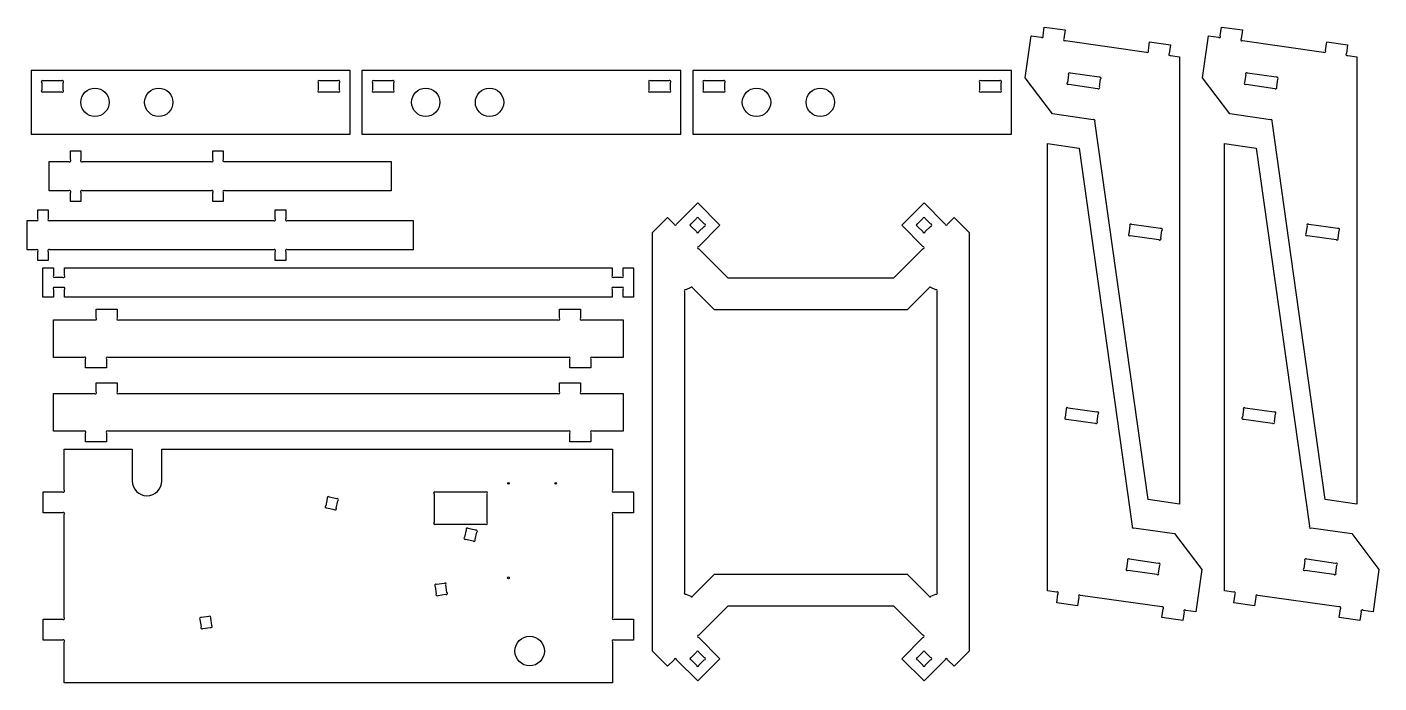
# Model space of a CAD drawing. Header units: millimetres. Extents: x 73 to 2362, y 1242 to 2352.
import ezdxf

# ---------------------------------------------------------------- set-up
doc = ezdxf.new("R2010")
doc.units = ezdxf.units.MM
doc.layers.get('0').update_dxf_attribs({"linetype": 'CONTINUOUS'})

msp = doc.modelspace()

# ---------------------------------------------------------------- linework, layer by layer
for points in [[(1790, 2335.2, 1), (1793.2, 2337.6), (1795.3, 2352.4), (1830.6, 2347.4), (1828.5, 2332.6, 1), (1830.9, 2329.4), (1968.2, 2310.1, 1), (1971.5, 2312.5), (1973.6, 2327.3), (2008.8, 2322.4), (2006.7, 2307.6, 1), (2009.2, 2304.4), (2024.4, 2302.2), (2024.4, 1544.9), (1970.9, 1552.4), (1880.9, 2192.8, 0.753554), (1878.1, 2195.5), (1809.1, 2205.2), (1763.1, 2266.2), (1773.2, 2337.5)], [(2090, 2335.2, 1), (2093.2, 2337.6), (2095.3, 2352.4), (2130.6, 2347.4), (2128.5, 2332.6, 1), (2130.9, 2329.4), (2268.2, 2310.1, 1), (2271.5, 2312.5), (2273.6, 2327.3), (2308.8, 2322.4), (2306.7, 2307.6, 1), (2309.2, 2304.4), (2324.4, 2302.2), (2324.4, 1544.9), (2270.9, 1552.4), (2180.9, 2192.8, 0.753554), (2178.1, 2195.5), (2109.1, 2205.2), (2063.1, 2266.2), (2073.2, 2337.5)], [(1839.4, 2274.1, 1), (1836.2, 2271.6), (1834.4, 2258.7, 1), (1836.8, 2255.5), (1885.4, 2248.6, 1), (1888.7, 2251.1), (1890.5, 2264, 1), (1888, 2267.3)], [(2139.4, 2274.1, 1), (2136.2, 2271.6), (2134.4, 2258.7, 1), (2136.8, 2255.5), (2185.4, 2248.6, 1), (2188.7, 2251.1), (2190.5, 2264, 1), (2188, 2267.3)], [(131.3, 2242.8, 1), (134.2, 2245.7), (134.2, 2258.3, 1), (131.3, 2261.2), (100.7, 2261.2, 1), (97.8, 2258.3), (97.8, 2245.7, 1), (100.7, 2242.8)], [(568.7, 2261.2, 1), (565.8, 2258.3), (565.8, 2245.7, 1), (568.7, 2242.8), (599.3, 2242.8, 1), (602.2, 2245.7), (602.2, 2258.3, 1), (599.3, 2261.2)], [(691.3, 2242.8, 1), (694.2, 2245.7), (694.2, 2258.3, 1), (691.3, 2261.2), (660.7, 2261.2, 1), (657.8, 2258.3), (657.8, 2245.7, 1), (660.7, 2242.8)], [(1128.7, 2261.2, 1), (1125.8, 2258.3), (1125.8, 2245.7, 1), (1128.7, 2242.8), (1159.3, 2242.8, 1), (1162.2, 2245.7), (1162.2, 2258.3, 1), (1159.3, 2261.2)], [(1251.3, 2242.8, 1), (1254.2, 2245.7), (1254.2, 2258.3, 1), (1251.3, 2261.2), (1220.7, 2261.2, 1), (1217.8, 2258.3), (1217.8, 2245.7, 1), (1220.7, 2242.8)], [(1688.7, 2261.2, 1), (1685.8, 2258.3), (1685.8, 2245.7, 1), (1688.7, 2242.8), (1719.3, 2242.8, 1), (1722.2, 2245.7), (1722.2, 2258.3, 1), (1719.3, 2261.2)], [(2035, 1364.8, 1), (2031.8, 1362.4), (2029.7, 1347.6), (1994.4, 1352.6), (1996.5, 1367.4, 1), (1994.1, 1370.6), (1856.8, 1389.9, 1), (1853.5, 1387.5), (1851.4, 1372.7), (1816.2, 1377.6), (1818.3, 1392.4, 1), (1815.8, 1395.6), (1800.6, 1397.8), (1800.6, 2155.1), (1854.1, 2147.6), (1944.1, 1507.2, 0.753554), (1946.9, 1504.5), (2015.9, 1494.8), (2061.9, 1433.8), (2051.8, 1362.5)], [(2335, 1364.8, 1), (2331.8, 1362.4), (2329.7, 1347.6), (2294.4, 1352.6), (2296.5, 1367.4, 1), (2294.1, 1370.6), (2156.8, 1389.9, 1), (2153.5, 1387.5), (2151.4, 1372.7), (2116.2, 1377.6), (2118.3, 1392.4, 1), (2115.8, 1395.6), (2100.6, 1397.8), (2100.6, 2155.1), (2154.1, 2147.6), (2244.1, 1507.2, 0.753554), (2246.9, 1504.5), (2315.9, 1494.8), (2361.9, 1433.8), (2351.8, 1362.5)], [(167, 2075, 1), (164.1, 2072.1), (164.1, 2057.2), (146.5, 2057.2), (146.5, 2072.1, 1), (143.6, 2075), (110.3, 2075), (110.3, 2125), (143.6, 2125, 1), (146.5, 2127.9), (146.5, 2142.8), (164.1, 2142.8), (164.1, 2127.9, 1), (167, 2125), (384.8, 2125, 1), (387.7, 2127.9), (387.7, 2142.8), (405.3, 2142.8), (405.3, 2127.9, 1), (408.1, 2125), (689.7, 2125), (689.7, 2075), (408.1, 2075, 1), (405.3, 2072.1), (405.3, 2057.2), (387.7, 2057.2), (387.7, 2072.1, 1), (384.8, 2075)], [(513.8, 1975, 1), (510.9, 1972.1), (510.9, 1957.2), (493.3, 1957.2), (493.3, 1972.1, 1), (490.4, 1975), (111.7, 1975, 1), (108.8, 1972.1), (108.8, 1957.2), (91.2, 1957.2), (91.2, 1972.1, 1), (88.3, 1975), (73, 1975), (73, 2025), (88.3, 2025, 1), (91.2, 2027.9), (91.2, 2042.8), (108.8, 2042.8), (108.8, 2027.9, 1), (111.7, 2025), (490.4, 2025, 1), (493.3, 2027.9), (493.3, 2042.8), (510.9, 2042.8), (510.9, 2027.9, 1), (513.8, 2025), (727, 2025), (727, 1975)], [(1210.2, 1322.9, 1), (1210.2, 1318.9), (1246.1, 1283), (1208.4, 1245.4), (1172.6, 1281.2, 1), (1168.5, 1281.2), (1157.5, 1270.2), (1132.1, 1295.7), (1132.1, 2004.3), (1157.5, 2029.8), (1168.5, 2018.8, 1), (1172.6, 2018.8), (1208.4, 2054.6), (1246.1, 2017), (1210.2, 1981.1, 1), (1210.2, 1977.1), (1258.2, 1929, 0.414214), (1260.9, 1927.9), (1539.1, 1927.9, 0.414214), (1541.8, 1929), (1589.8, 1977.1, 1), (1589.8, 1981.1), (1553.9, 2017), (1591.6, 2054.6), (1627.4, 2018.8, 1), (1631.5, 2018.8), (1642.5, 2029.8), (1667.9, 2004.3), (1667.9, 1295.7), (1642.5, 1270.2), (1631.5, 1281.2, 1), (1627.4, 1281.2), (1591.6, 1245.4), (1553.9, 1283), (1589.8, 1318.9, 1), (1589.8, 1322.9), (1541.8, 1371, 0.414214), (1539.1, 1372.1), (1260.9, 1372.1, 0.414214), (1258.2, 1371)], [(1219.4, 2015, 1), (1219.4, 2019), (1210.5, 2028, 1), (1206.4, 2028), (1197.4, 2019, 1), (1197.4, 2015), (1206.4, 2006, 1), (1210.5, 2006)], [(1589.5, 2006, 1), (1593.6, 2006), (1602.6, 2015, 1), (1602.6, 2019), (1593.6, 2028, 1), (1589.5, 2028), (1580.6, 2019, 1), (1580.6, 2015)], [(1938.3, 2002.6, 1), (1940.8, 1999.4), (1989.4, 1992.6, 1), (1992.6, 1995), (1994.4, 2008, 1), (1992, 2011.2), (1943.4, 2018, 1), (1940.1, 2015.6)], [(2238.3, 2002.6, 1), (2240.8, 1999.4), (2289.4, 1992.6, 1), (2292.6, 1995), (2294.4, 2008, 1), (2292, 2011.2), (2243.4, 2018, 1), (2240.1, 2015.6)], [(1079.3, 1928.8, 1), (1082.2, 1931.7), (1082.2, 1945), (1100, 1945), (1100, 1895), (1082.2, 1895), (1082.2, 1908.3, 1), (1079.3, 1911.2), (1066.7, 1911.2, 1), (1063.8, 1908.3), (1063.8, 1895), (136.2, 1895), (136.2, 1908.3, 1), (133.3, 1911.2), (120.7, 1911.2, 1), (117.8, 1908.3), (117.8, 1895), (100, 1895), (100, 1945), (117.8, 1945), (117.8, 1931.7, 1), (120.7, 1928.8), (133.3, 1928.8, 1), (136.2, 1931.7), (136.2, 1945), (1063.8, 1945), (1063.8, 1931.7, 1), (1066.7, 1928.8)], [(1196.7, 1388.8, 0.668179), (1200.4, 1389.5), (1237, 1426.1), (1563, 1426.1), (1599.6, 1389.5, 0.668179), (1603.3, 1388.8), (1611.9, 1392.3, 0.668179), (1613.9, 1395.4), (1613.9, 1904.6, 0.668179), (1611.9, 1907.7), (1603.3, 1911.2, 0.668179), (1599.6, 1910.5), (1563, 1873.9), (1237, 1873.9), (1200.4, 1910.5, 0.668179), (1196.7, 1911.2), (1188.1, 1907.7, 0.668179), (1186.1, 1904.6), (1186.1, 1395.4, 0.668179), (1188.1, 1392.3)], [(1030.7, 1793, 1), (1027.8, 1790.1), (1027.8, 1775.2), (992.2, 1775.2), (992.2, 1790.1, 1), (989.3, 1793), (210.7, 1793, 1), (207.8, 1790.1), (207.8, 1775.2), (172.2, 1775.2), (172.2, 1790.1, 1), (169.3, 1793), (118, 1793), (118, 1857), (187.3, 1857, 1), (190.2, 1859.9), (190.2, 1874.8), (225.8, 1874.8), (225.8, 1859.9, 1), (228.7, 1857), (971.3, 1857, 1), (974.2, 1859.9), (974.2, 1874.8), (1009.8, 1874.8), (1009.8, 1859.9, 1), (1012.7, 1857), (1082, 1857), (1082, 1793)], [(1030.7, 1668, 1), (1027.8, 1665.1), (1027.8, 1650.2), (992.2, 1650.2), (992.2, 1665.1, 1), (989.3, 1668), (210.7, 1668, 1), (207.8, 1665.1), (207.8, 1650.2), (172.2, 1650.2), (172.2, 1665.1, 1), (169.3, 1668), (118, 1668), (118, 1732), (187.3, 1732, 1), (190.2, 1734.9), (190.2, 1749.8), (225.8, 1749.8), (225.8, 1734.9, 1), (228.7, 1732), (971.3, 1732, 1), (974.2, 1734.9), (974.2, 1749.8), (1009.8, 1749.8), (1009.8, 1734.9, 1), (1012.7, 1732), (1082, 1732), (1082, 1668)], [(1886.7, 1697.4, 1), (1884.2, 1700.6), (1835.6, 1707.4, 1), (1832.4, 1705), (1830.6, 1692, 1), (1833, 1688.8), (1881.6, 1682, 1), (1884.9, 1684.4)], [(2186.7, 1697.4, 1), (2184.2, 1700.6), (2135.6, 1707.4, 1), (2132.4, 1705), (2130.6, 1692, 1), (2133, 1688.8), (2181.6, 1682, 1), (2184.9, 1684.4)], [(1066.9, 1530.2, 1), (1064, 1527.3), (1064, 1352.7, 1), (1066.9, 1349.8), (1099.8, 1349.8), (1099.8, 1314.2), (1066.9, 1314.2, 1), (1064, 1311.3), (1064, 1242), (136, 1242), (136, 1311.3, 1), (133.1, 1314.2), (100.2, 1314.2), (100.2, 1349.8), (133.1, 1349.8, 1), (136, 1352.7), (136, 1527.3, 1), (133.1, 1530.2), (100.2, 1530.2), (100.2, 1565.8), (133.1, 1565.8, 1), (136, 1568.7), (136, 1638), (251, 1638), (251, 1584, 1), (301, 1584), (301, 1638), (1064, 1638), (1064, 1568.7, 1), (1066.9, 1565.8), (1099.8, 1565.8), (1099.8, 1530.2)], [(578.6, 1542.1, 1), (580.7, 1538.7), (593.1, 1535.9, 1), (596.5, 1538), (599.3, 1550.4, 1), (597.2, 1553.8), (584.8, 1556.6, 1), (581.4, 1554.5)], [(762, 1513.9, 1), (764.9, 1511), (849.1, 1511, 1), (852, 1513.9), (852, 1562.1, 1), (849.1, 1565), (764.9, 1565, 1), (762, 1562.1)], [(813.7, 1488.7, 1), (815.9, 1485.3), (828.3, 1482.5, 1), (831.7, 1484.6), (834.5, 1497, 1), (832.3, 1500.4), (820, 1503.2, 1), (816.6, 1501)], [(1985.6, 1425.9, 1), (1988.8, 1428.4), (1990.6, 1441.3, 1), (1988.2, 1444.5), (1939.6, 1451.4, 1), (1936.3, 1448.9), (1934.5, 1436, 1), (1937, 1432.7)], [(2285.6, 1425.9, 1), (2288.8, 1428.4), (2290.6, 1441.3, 1), (2288.2, 1444.5), (2239.6, 1451.4, 1), (2236.3, 1448.9), (2234.5, 1436, 1), (2237, 1432.7)], [(765.8, 1392.8, 1), (769, 1390.3), (781.6, 1392.1, 1), (784, 1395.3), (782.2, 1407.9, 1), (779, 1410.3), (766.5, 1408.6, 1), (764, 1405.3)], [(367.6, 1336.8, 1), (370.8, 1334.4), (383.4, 1336.1, 1), (385.8, 1339.4), (384, 1351.9, 1), (380.8, 1354.4), (368.3, 1352.6, 1), (365.8, 1349.4)], [(1219.4, 1281, 1), (1219.4, 1285), (1210.5, 1294, 1), (1206.4, 1294), (1197.4, 1285, 1), (1197.4, 1281), (1206.4, 1272, 1), (1210.5, 1272)], [(1593.6, 1294, 1), (1589.5, 1294), (1580.6, 1285, 1), (1580.6, 1281), (1589.5, 1272, 1), (1593.6, 1272), (1602.6, 1281, 1), (1602.6, 1285)]]:
    msp.add_lwpolyline(points, format="xyb", close=True)
for points in [[(80, 2171), (620, 2171), (620, 2279), (80, 2279)], [(640, 2171), (1180, 2171), (1180, 2279), (640, 2279)], [(1200, 2171), (1740, 2171), (1740, 2279), (1200, 2279)]]:
    msp.add_lwpolyline(points, close=True)
for centre, radius in [((188, 2225), 24), ((296, 2225), 24), ((748, 2225), 24), ((856, 2225), 24), ((1308, 2225), 24), ((1416, 2225), 24), ((888, 1580), 1.5), ((968, 1580), 1.5), ((888, 1420), 1.5), ((924, 1296), 25)]:
    msp.add_circle(centre, radius)

doc.saveas('drawing.dxf')
